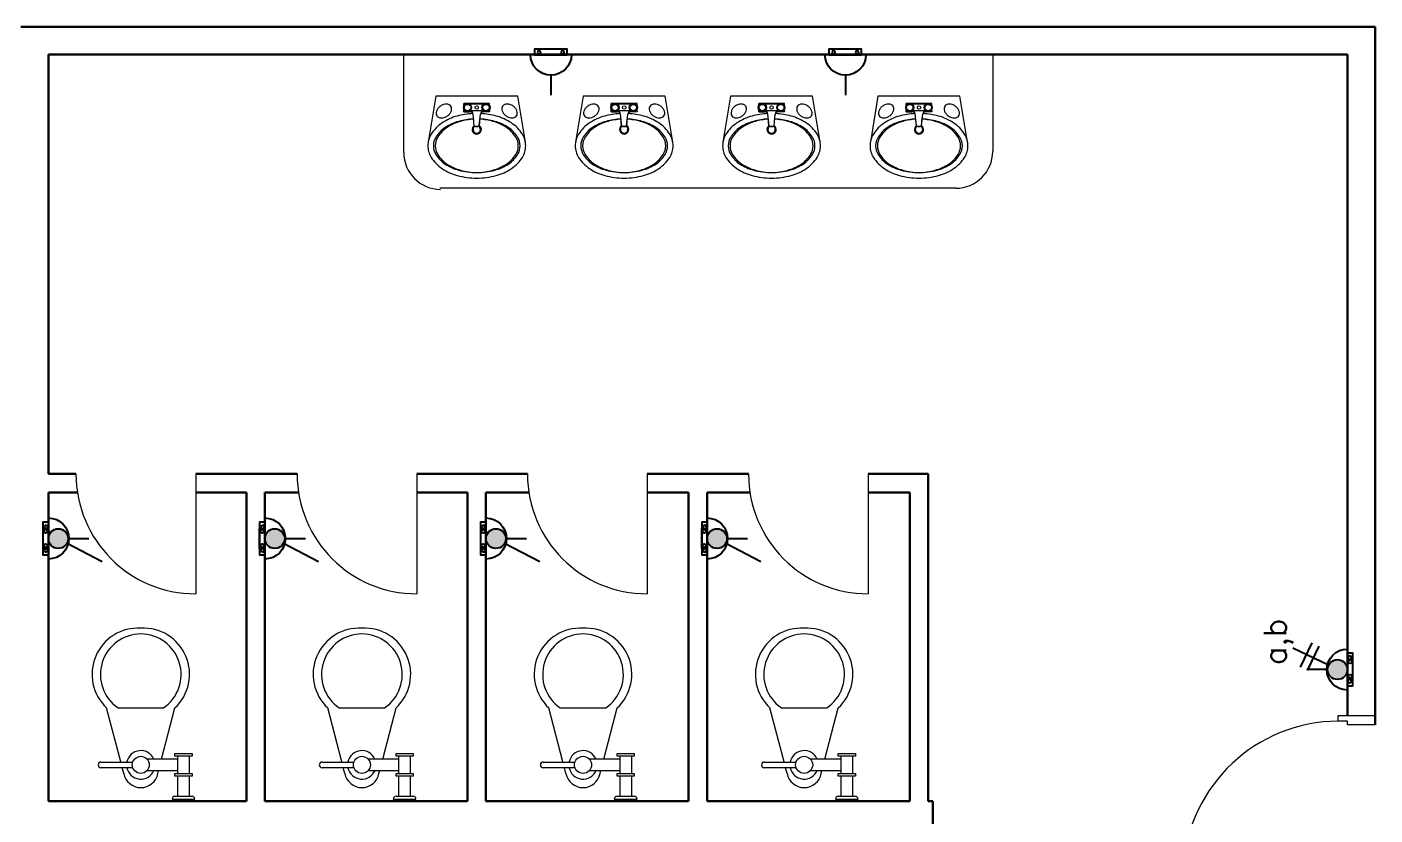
# Model space of a CAD drawing. Extents: x -15 to 148, y 313 to 399.
# Drawn here: x 36.56 to 43.88, y 363.6 to 367.87 of the extents above; entities that cross this region are included whole.
import ezdxf

# ---------------------------------------------------------------- set-up
doc = ezdxf.new("R2010")
doc.units = 0
doc.header["$LTSCALE"] = 0.15
doc.layers.get('0').update_dxf_attribs({"color": 252})
for name, color, linetype in [('0 BDH', 252, 'Continuous'), ('0 NAMES', 252, 'Continuous'), ('0 sockets', 252, 'Continuous'), ('E- Power- SYM', 4, 'Continuous'), ('E-SOCK', 2, 'Continuous'), ('E-TEXT', 3, 'Continuous'), ('Lighting Swiches Layer', 4, 'Continuous')]:
    doc.layers.add(name, color=color, linetype=linetype)
for name, color, linetype, lineweight in [('anal', 252, 'Continuous', 20), ('DOOR', 252, 'Continuous', 20), ('FIXT', 252, 'Continuous', 9), ('wall', 252, 'Continuous', 30), ('WC', 252, 'Continuous', 9)]:
    doc.layers.add(name, color=color, linetype=linetype, lineweight=lineweight)
doc.styles.add('E80', font='simplex.shx', dxfattribs={"height": 200})
pattern_1 = [(0, (0, 0), (0, 6.985), [5.08, -1.905]), (90, (0, 0), (-6.985, 4e-16), [5.08, -1.905])]

# ---------------------------------------------------------------- blocks, each defined once
blk = doc.blocks.new('ARCH')
at = {"layer": 'anal'}
for p, q in [((38.6036, 367.1938), (38.6036, 367.725)), ((41.8, 367.725), (41.8, 367.2)), ((41.6, 367), (38.8, 367))]:
    blk.add_line(p, q, dxfattribs=at)
for centre, start, end in [((38.8036, 367.1938), 180, 270), ((41.6, 367.2), 270, 0)]:
    blk.add_arc(centre, 0.2, start, end, dxfattribs=at)
at = {"layer": 'DOOR'}
for p, q in [((37.475, 365.45), (37.475, 364.8)), ((38.675, 365.45), (38.675, 364.8)), ((39.925, 365.45), (39.925, 364.8)), ((41.125, 365.45), (41.125, 364.8))]:
    blk.add_line(p, q, dxfattribs=at)
blk.add_lwpolyline([(43.675, 364.1092), (43.675, 364.1392), (43.875, 364.1392), (43.875, 364.0892), (43.725, 364.0892), (43.725, 364.1092)], close=True, dxfattribs=at)
for centre, radius, start, end in [((37.475, 365.45), 0.65, 180, 270), ((38.675, 365.45), 0.65, 180, 270), ((39.925, 365.45), 0.65, 180, 270), ((41.125, 365.45), 0.65, 180, 270), ((43.6783, 363.2643), 0.8449, 90.22177, 176.38894)]:
    blk.add_arc(centre, radius, start, end, dxfattribs=at)
at = {"layer": 'FIXT'}
for p, q in [((38.7775, 367.5), (38.7361, 367.2499)), ((39.2225, 367.5), (38.7775, 367.5)), ((39.2639, 367.2499), (39.2225, 367.5)), ((39.5775, 367.5), (39.5361, 367.2499)), ((40.0225, 367.5), (39.5775, 367.5)), ((40.0639, 367.2499), (40.0225, 367.5)), ((40.3775, 367.5), (40.3361, 367.2499)), ((40.8225, 367.5), (40.3775, 367.5)), ((40.8639, 367.2499), (40.8225, 367.5)), ((41.1775, 367.5), (41.1361, 367.2499)), ((41.6225, 367.5), (41.1775, 367.5)), ((41.6639, 367.2499), (41.6225, 367.5)), ((39.07, 367.4605), (38.93, 367.4605)), ((38.93, 367.4472), (38.93, 367.4605)), ((38.931, 367.456), (38.93, 367.4605)), ((38.93, 367.4155), (38.93, 367.4288)), ((38.931, 367.42), (38.93, 367.4155)), ((38.93, 367.4155), (38.9609, 367.4155)), ((38.931, 367.4491), (38.931, 367.456)), ((38.931, 367.456), (38.9374, 367.456)), ((38.931, 367.42), (38.931, 367.4269)), ((38.931, 367.42), (38.9374, 367.42)), ((39.0374, 367.456), (38.9626, 367.456)), ((39.0374, 367.42), (38.9626, 367.42)), ((39.07, 367.4155), (39.0391, 367.4155)), ((39.069, 367.456), (39.0626, 367.456)), ((39.069, 367.42), (39.0626, 367.42)), ((39.069, 367.456), (39.07, 367.4605)), ((39.069, 367.4491), (39.069, 367.456)), ((39.069, 367.42), (39.069, 367.4269)), ((39.069, 367.42), (39.07, 367.4155)), ((39.07, 367.4472), (39.07, 367.4605)), ((39.07, 367.4155), (39.07, 367.4288)), ((39.87, 367.4605), (39.73, 367.4605)), ((39.73, 367.4472), (39.73, 367.4605)), ((39.731, 367.456), (39.73, 367.4605)), ((39.73, 367.4155), (39.73, 367.4288)), ((39.731, 367.42), (39.73, 367.4155)), ((39.73, 367.4155), (39.7609, 367.4155)), ((39.731, 367.4491), (39.731, 367.456)), ((39.731, 367.456), (39.7374, 367.456)), ((39.731, 367.42), (39.731, 367.4269)), ((39.731, 367.42), (39.7374, 367.42)), ((39.8374, 367.456), (39.7626, 367.456)), ((39.8374, 367.42), (39.7626, 367.42)), ((39.87, 367.4155), (39.8391, 367.4155)), ((39.869, 367.456), (39.8626, 367.456)), ((39.869, 367.42), (39.8626, 367.42)), ((39.869, 367.456), (39.87, 367.4605)), ((39.869, 367.4491), (39.869, 367.456)), ((39.869, 367.42), (39.869, 367.4269)), ((39.869, 367.42), (39.87, 367.4155)), ((39.87, 367.4472), (39.87, 367.4605)), ((39.87, 367.4155), (39.87, 367.4288)), ((40.67, 367.4605), (40.53, 367.4605)), ((40.53, 367.4472), (40.53, 367.4605)), ((40.531, 367.456), (40.53, 367.4605)), ((40.53, 367.4155), (40.53, 367.4288)), ((40.531, 367.42), (40.53, 367.4155)), ((40.53, 367.4155), (40.5609, 367.4155)), ((40.531, 367.4491), (40.531, 367.456)), ((40.531, 367.456), (40.5374, 367.456)), ((40.531, 367.42), (40.531, 367.4269)), ((40.531, 367.42), (40.5374, 367.42)), ((40.6374, 367.456), (40.5626, 367.456)), ((40.6374, 367.42), (40.5626, 367.42)), ((40.67, 367.4155), (40.6391, 367.4155)), ((40.669, 367.456), (40.6626, 367.456)), ((40.669, 367.42), (40.6626, 367.42)), ((40.669, 367.456), (40.67, 367.4605)), ((40.669, 367.4491), (40.669, 367.456)), ((40.669, 367.42), (40.669, 367.4269)), ((40.669, 367.42), (40.67, 367.4155)), ((40.67, 367.4472), (40.67, 367.4605)), ((40.67, 367.4155), (40.67, 367.4288)), ((41.47, 367.4605), (41.33, 367.4605)), ((41.33, 367.4472), (41.33, 367.4605)), ((41.331, 367.456), (41.33, 367.4605)), ((41.33, 367.4155), (41.33, 367.4288)), ((41.331, 367.42), (41.33, 367.4155)), ((41.33, 367.4155), (41.3609, 367.4155)), ((41.331, 367.4491), (41.331, 367.456)), ((41.331, 367.456), (41.3374, 367.456)), ((41.331, 367.42), (41.331, 367.4269)), ((41.331, 367.42), (41.3374, 367.42)), ((41.4374, 367.456), (41.3626, 367.456)), ((41.4374, 367.42), (41.3626, 367.42)), ((41.47, 367.4155), (41.4391, 367.4155)), ((41.469, 367.456), (41.4626, 367.456)), ((41.469, 367.42), (41.4626, 367.42)), ((41.469, 367.456), (41.47, 367.4605)), ((41.469, 367.4491), (41.469, 367.456)), ((41.469, 367.42), (41.469, 367.4269)), ((41.469, 367.42), (41.47, 367.4155)), ((41.47, 367.4472), (41.47, 367.4605)), ((41.47, 367.4155), (41.47, 367.4288)), ((38.9868, 367.3379), (38.98, 367.4021)), ((38.986, 367.3365), (38.9819, 367.384)), ((39.0132, 367.3379), (39.02, 367.4021)), ((39.014, 367.3365), (39.0181, 367.384)), ((39.7868, 367.3379), (39.78, 367.4021)), ((39.786, 367.3365), (39.7819, 367.384)), ((39.8133, 367.3379), (39.82, 367.4021)), ((39.814, 367.3365), (39.8181, 367.384)), ((40.5868, 367.3379), (40.58, 367.4021)), ((40.586, 367.3365), (40.5819, 367.384)), ((40.6133, 367.3379), (40.62, 367.4021)), ((40.614, 367.3365), (40.6181, 367.384)), ((41.3868, 367.3379), (41.38, 367.4021)), ((41.386, 367.3365), (41.3819, 367.384)), ((41.4133, 367.3379), (41.42, 367.4021)), ((41.414, 367.3365), (41.4181, 367.384)), ((38.9868, 367.3379), (38.986, 367.3365)), ((39.0132, 367.3379), (39.014, 367.3365)), ((39.7868, 367.3379), (39.786, 367.3365)), ((39.8133, 367.3379), (39.814, 367.3365)), ((40.5868, 367.3379), (40.586, 367.3365)), ((40.6133, 367.3379), (40.614, 367.3365)), ((41.3868, 367.3379), (41.386, 367.3365)), ((41.4133, 367.3379), (41.414, 367.3365))]:
    blk.add_line(p, q, dxfattribs=at)
for centre, radius in [((38.95, 367.438), 0.022), ((38.95, 367.438), 0.0173), ((39, 367.438), 0.0095), ((39.05, 367.438), 0.022), ((39.05, 367.438), 0.0173), ((39.75, 367.438), 0.022), ((39.75, 367.438), 0.0173), ((39.8, 367.438), 0.0095), ((39.85, 367.438), 0.022), ((39.85, 367.438), 0.0173), ((40.55, 367.438), 0.022), ((40.55, 367.438), 0.0173), ((40.6, 367.438), 0.0095), ((40.65, 367.438), 0.022), ((40.65, 367.438), 0.0173), ((41.35, 367.438), 0.022), ((41.35, 367.438), 0.0173), ((41.4, 367.438), 0.0095), ((41.45, 367.438), 0.022), ((41.45, 367.438), 0.0173)]:
    blk.add_circle(centre, radius, dxfattribs=at)
for centre, radius, start, end in [((38.8158, 367.4076), 0.036, 161.68972, 185.92952), ((38.8269, 367.4039), 0.0477, 142.15178, 161.68972), ((38.8392, 367.3944), 0.0632, 125, 142.15178), ((38.8392, 367.3944), 0.0632, 107.84822, 125), ((38.8344, 367.4092), 0.0477, 88.31028, 107.84822), ((38.8347, 367.4209), 0.036, 64.07048, 88.31028), ((38.8401, 367.432), 0.0237, 35, 64.07048), ((38.8168, 367.4344), 0.0477, 322.15178, 341.68972), ((38.8401, 367.432), 0.0237, 5.92952, 35), ((38.8279, 367.4307), 0.036, 341.68972, 5.92952), ((38.9213, 367.438), 0.0115, 315.8561, 44.1439), ((38.95, 367.4667), 0.0115, 225.8561, 314.1439), ((38.95, 367.4093), 0.0115, 45.8561, 134.1439), ((38.9609, 367.3955), 0.02, 15.06132, 90), ((38.9601, 367.4), 0.02, 5.97774, 83.34733), ((38.9787, 367.438), 0.0115, 135.8561, 224.1439), ((39.0391, 367.3955), 0.02, 90, 164.93868), ((39.0399, 367.4), 0.02, 96.65267, 174.02226), ((39.0213, 367.438), 0.0115, 315.8561, 44.1439), ((39.05, 367.4667), 0.0115, 225.8561, 314.1439), ((39.05, 367.4093), 0.0115, 45.8561, 134.1439), ((39.0787, 367.438), 0.0115, 135.8561, 224.1439), ((39.1721, 367.4307), 0.036, 174.07048, 198.31028), ((39.1599, 367.432), 0.0237, 145, 174.07048), ((39.1832, 367.4344), 0.0477, 198.31028, 217.84822), ((39.1599, 367.432), 0.0237, 115.92952, 145), ((39.1653, 367.4209), 0.036, 91.68972, 115.92952), ((39.1656, 367.4092), 0.0477, 72.15178, 91.68972), ((39.1608, 367.3944), 0.0632, 55, 72.15178), ((39.1608, 367.3944), 0.0632, 37.84822, 55), ((39.1731, 367.4039), 0.0477, 18.31028, 37.84822), ((39.1842, 367.4076), 0.036, 354.07048, 18.31028), ((39.6158, 367.4076), 0.036, 161.68972, 185.92952), ((39.6269, 367.4039), 0.0477, 142.15178, 161.68972), ((39.6392, 367.3944), 0.0632, 125, 142.15178), ((39.6392, 367.3944), 0.0632, 107.84822, 125), ((39.6344, 367.4092), 0.0477, 88.31028, 107.84822), ((39.6347, 367.4209), 0.036, 64.07048, 88.31028), ((39.6401, 367.432), 0.0237, 35, 64.07048), ((39.6168, 367.4344), 0.0477, 322.15178, 341.68972), ((39.6401, 367.432), 0.0237, 5.92952, 35), ((39.6279, 367.4307), 0.036, 341.68972, 5.92952), ((39.7213, 367.438), 0.0115, 315.8561, 44.1439), ((39.75, 367.4667), 0.0115, 225.8561, 314.1439), ((39.75, 367.4093), 0.0115, 45.8561, 134.1439), ((39.7609, 367.3955), 0.02, 15.06132, 90), ((39.7601, 367.4), 0.02, 5.97774, 83.34733), ((39.7787, 367.438), 0.0115, 135.8561, 224.1439), ((39.8391, 367.3955), 0.02, 90, 164.93868), ((39.8399, 367.4), 0.02, 96.65267, 174.02226), ((39.8213, 367.438), 0.0115, 315.8561, 44.1439), ((39.85, 367.4667), 0.0115, 225.8561, 314.1439), ((39.85, 367.4093), 0.0115, 45.8561, 134.1439), ((39.8787, 367.438), 0.0115, 135.8561, 224.1439), ((39.9721, 367.4307), 0.036, 174.07048, 198.31028), ((39.9599, 367.432), 0.0237, 145, 174.07048), ((39.9832, 367.4344), 0.0477, 198.31028, 217.84822), ((39.9599, 367.432), 0.0237, 115.92952, 145), ((39.9653, 367.4209), 0.036, 91.68972, 115.92952), ((39.9656, 367.4092), 0.0477, 72.15178, 91.68972), ((39.9608, 367.3944), 0.0632, 55, 72.15178), ((39.9608, 367.3944), 0.0632, 37.84822, 55), ((39.9731, 367.4039), 0.0477, 18.31028, 37.84822), ((39.9842, 367.4076), 0.036, 354.07048, 18.31028), ((40.4158, 367.4076), 0.036, 161.68972, 185.92952), ((40.4269, 367.4039), 0.0477, 142.15178, 161.68972), ((40.4392, 367.3944), 0.0632, 125, 142.15178), ((40.4392, 367.3944), 0.0632, 107.84822, 125), ((40.4344, 367.4092), 0.0477, 88.31028, 107.84822), ((40.4347, 367.4209), 0.036, 64.07048, 88.31028), ((40.4401, 367.432), 0.0237, 35, 64.07048), ((40.4168, 367.4344), 0.0477, 322.15178, 341.68972), ((40.4401, 367.432), 0.0237, 5.92952, 35), ((40.4279, 367.4307), 0.036, 341.68972, 5.92952), ((40.5213, 367.438), 0.0115, 315.8561, 44.1439), ((40.55, 367.4667), 0.0115, 225.8561, 314.1439), ((40.55, 367.4093), 0.0115, 45.8561, 134.1439), ((40.5609, 367.3955), 0.02, 15.06132, 90), ((40.5601, 367.4), 0.02, 5.97774, 83.34733), ((40.5787, 367.438), 0.0115, 135.8561, 224.1439), ((40.6391, 367.3955), 0.02, 90, 164.93868), ((40.6399, 367.4), 0.02, 96.65267, 174.02226), ((40.6213, 367.438), 0.0115, 315.8561, 44.1439), ((40.65, 367.4667), 0.0115, 225.8561, 314.1439), ((40.65, 367.4093), 0.0115, 45.8561, 134.1439), ((40.6787, 367.438), 0.0115, 135.8561, 224.1439), ((40.7721, 367.4307), 0.036, 174.07048, 198.31028), ((40.7599, 367.432), 0.0237, 145, 174.07048), ((40.7832, 367.4344), 0.0477, 198.31028, 217.84822), ((40.7599, 367.432), 0.0237, 115.92952, 145), ((40.7653, 367.4209), 0.036, 91.68972, 115.92952), ((40.7656, 367.4092), 0.0477, 72.15178, 91.68972), ((40.7608, 367.3944), 0.0632, 55, 72.15178), ((40.7608, 367.3944), 0.0632, 37.84822, 55), ((40.7731, 367.4039), 0.0477, 18.31028, 37.84822), ((40.7842, 367.4076), 0.036, 354.07048, 18.31028), ((41.2158, 367.4076), 0.036, 161.68972, 185.92952), ((41.2269, 367.4039), 0.0477, 142.15178, 161.68972), ((41.2392, 367.3944), 0.0632, 125, 142.15178), ((41.2392, 367.3944), 0.0632, 107.84822, 125), ((41.2344, 367.4092), 0.0477, 88.31028, 107.84822), ((41.2347, 367.4209), 0.036, 64.07048, 88.31028), ((41.2401, 367.432), 0.0237, 35, 64.07048), ((41.2168, 367.4344), 0.0477, 322.15178, 341.68972), ((41.2401, 367.432), 0.0237, 5.92952, 35), ((41.2279, 367.4307), 0.036, 341.68972, 5.92952), ((41.3213, 367.438), 0.0115, 315.8561, 44.1439), ((41.35, 367.4667), 0.0115, 225.8561, 314.1439), ((41.35, 367.4093), 0.0115, 45.8561, 134.1439), ((41.3609, 367.3955), 0.02, 15.06132, 90), ((41.3601, 367.4), 0.02, 5.97774, 83.34733), ((41.3787, 367.438), 0.0115, 135.8561, 224.1439), ((41.4391, 367.3955), 0.02, 90, 164.93868), ((41.4399, 367.4), 0.02, 96.65267, 174.02226), ((41.4213, 367.438), 0.0115, 315.8561, 44.1439), ((41.45, 367.4667), 0.0115, 225.8561, 314.1439), ((41.45, 367.4093), 0.0115, 45.8561, 134.1439), ((41.4787, 367.438), 0.0115, 135.8561, 224.1439), ((41.5721, 367.4307), 0.036, 174.07048, 198.31028), ((41.5599, 367.432), 0.0237, 145, 174.07048), ((41.5832, 367.4344), 0.0477, 198.31028, 217.84822), ((41.5599, 367.432), 0.0237, 115.92952, 145), ((41.5653, 367.4209), 0.036, 91.68972, 115.92952), ((41.5656, 367.4092), 0.0477, 72.15178, 91.68972), ((41.5608, 367.3944), 0.0632, 55, 72.15178), ((41.5608, 367.3944), 0.0632, 37.84822, 55), ((41.5731, 367.4039), 0.0477, 18.31028, 37.84822), ((41.5842, 367.4076), 0.036, 354.07048, 18.31028), ((38.9234, 367.1864), 0.2016, 123.46538, 147.92748), ((38.8035, 367.4064), 0.0237, 185.92952, 215), ((38.8035, 367.4064), 0.0237, 215, 244.07048), ((38.8089, 367.4174), 0.036, 244.07048, 268.31028), ((38.8092, 367.4292), 0.0477, 268.31028, 287.84822), ((38.9697, 367.1164), 0.2855, 105.31243, 123.46538), ((38.8045, 367.4439), 0.0632, 287.84822, 305), ((38.9697, 367.1164), 0.2555, 105.31243, 123.46538), ((38.9797, 367.1164), 0.2555, 105.31243, 123.46538), ((38.8045, 367.4439), 0.0632, 305, 322.15178), ((39, 367.0057), 0.4003, 93.1171, 105.31243), ((39, 367.0057), 0.3703, 92.68673, 105.31243), ((39.01, 367.0057), 0.3703, 94.22904, 105.31243), ((39, 367.319), 0.025, 121.88267, 58.11733), ((38.99, 367.0057), 0.3703, 74.68757, 85.77096), ((39, 367.0057), 0.3703, 74.68757, 87.31327), ((39, 367.0057), 0.4003, 74.68757, 86.8829), ((39.0203, 367.1164), 0.2555, 56.53462, 74.68757), ((39.0303, 367.1164), 0.2555, 56.53462, 74.68757), ((39.0303, 367.1164), 0.2855, 56.53462, 74.68757), ((39.1955, 367.4439), 0.0632, 217.84822, 235), ((39.1955, 367.4439), 0.0632, 235, 252.15178), ((39.1908, 367.4292), 0.0477, 252.15178, 271.68972), ((39.0766, 367.1864), 0.2016, 32.07252, 56.53462), ((39.1911, 367.4174), 0.036, 271.68972, 295.92952), ((39.1965, 367.4064), 0.0237, 295.92952, 325), ((39.1965, 367.4064), 0.0237, 325, 354.07048), ((39.7234, 367.1864), 0.2016, 123.46538, 147.92748), ((39.6035, 367.4064), 0.0237, 185.92952, 215), ((39.6035, 367.4064), 0.0237, 215, 244.07048), ((39.6089, 367.4174), 0.036, 244.07048, 268.31028), ((39.6092, 367.4292), 0.0477, 268.31028, 287.84822), ((39.7697, 367.1164), 0.2855, 105.31243, 123.46538), ((39.6045, 367.4439), 0.0632, 287.84822, 305), ((39.7697, 367.1164), 0.2555, 105.31243, 123.46538), ((39.7797, 367.1164), 0.2555, 105.31243, 123.46538), ((39.6045, 367.4439), 0.0632, 305, 322.15178), ((39.8, 367.0057), 0.4003, 93.1171, 105.31243), ((39.8, 367.0057), 0.3703, 92.68673, 105.31243), ((39.81, 367.0057), 0.3703, 94.22904, 105.31243), ((39.8, 367.319), 0.025, 121.88267, 58.11733), ((39.79, 367.0057), 0.3703, 74.68757, 85.77096), ((39.8, 367.0057), 0.3703, 74.68757, 87.31327), ((39.8, 367.0057), 0.4003, 74.68757, 86.8829), ((39.8203, 367.1164), 0.2555, 56.53462, 74.68757), ((39.8303, 367.1164), 0.2555, 56.53462, 74.68757), ((39.8303, 367.1164), 0.2855, 56.53462, 74.68757), ((39.9955, 367.4439), 0.0632, 217.84822, 235), ((39.9955, 367.4439), 0.0632, 235, 252.15178), ((39.9908, 367.4292), 0.0477, 252.15178, 271.68972), ((39.8766, 367.1864), 0.2016, 32.07252, 56.53462), ((39.9911, 367.4174), 0.036, 271.68972, 295.92952), ((39.9965, 367.4064), 0.0237, 295.92952, 325), ((39.9965, 367.4064), 0.0237, 325, 354.07048), ((40.5234, 367.1864), 0.2016, 123.46538, 147.92748), ((40.4035, 367.4064), 0.0237, 185.92952, 215), ((40.4035, 367.4064), 0.0237, 215, 244.07048), ((40.4089, 367.4174), 0.036, 244.07048, 268.31028), ((40.4092, 367.4292), 0.0477, 268.31028, 287.84822), ((40.5697, 367.1164), 0.2855, 105.31243, 123.46538), ((40.4045, 367.4439), 0.0632, 287.84822, 305), ((40.5697, 367.1164), 0.2555, 105.31243, 123.46538), ((40.5797, 367.1164), 0.2555, 105.31243, 123.46538), ((40.4045, 367.4439), 0.0632, 305, 322.15178), ((40.6, 367.0057), 0.4003, 93.1171, 105.31243), ((40.6, 367.0057), 0.3703, 92.68673, 105.31243), ((40.61, 367.0057), 0.3703, 94.22904, 105.31243), ((40.6, 367.319), 0.025, 121.88267, 58.11733), ((40.59, 367.0057), 0.3703, 74.68757, 85.77096), ((40.6, 367.0057), 0.3703, 74.68757, 87.31327), ((40.6, 367.0057), 0.4003, 74.68757, 86.8829), ((40.6203, 367.1164), 0.2555, 56.53462, 74.68757), ((40.6303, 367.1164), 0.2555, 56.53462, 74.68757), ((40.6303, 367.1164), 0.2855, 56.53462, 74.68757), ((40.7955, 367.4439), 0.0632, 217.84822, 235), ((40.7955, 367.4439), 0.0632, 235, 252.15178), ((40.7908, 367.4292), 0.0477, 252.15178, 271.68972), ((40.6766, 367.1864), 0.2016, 32.07252, 56.53462), ((40.7911, 367.4174), 0.036, 271.68972, 295.92952), ((40.7965, 367.4064), 0.0237, 295.92952, 325), ((40.7965, 367.4064), 0.0237, 325, 354.07048), ((41.3234, 367.1864), 0.2016, 123.46538, 147.92748), ((41.2035, 367.4064), 0.0237, 185.92952, 215), ((41.2035, 367.4064), 0.0237, 215, 244.07048), ((41.2089, 367.4174), 0.036, 244.07048, 268.31028), ((41.2092, 367.4292), 0.0477, 268.31028, 287.84822), ((41.3697, 367.1164), 0.2855, 105.31243, 123.46538), ((41.2045, 367.4439), 0.0632, 287.84822, 305), ((41.3697, 367.1164), 0.2555, 105.31243, 123.46538), ((41.3797, 367.1164), 0.2555, 105.31243, 123.46538), ((41.2045, 367.4439), 0.0632, 305, 322.15178), ((41.4, 367.0057), 0.4003, 93.1171, 105.31243), ((41.4, 367.0057), 0.3703, 92.68673, 105.31243), ((41.41, 367.0057), 0.3703, 94.22904, 105.31243), ((41.4, 367.319), 0.025, 121.88267, 58.11733), ((41.39, 367.0057), 0.3703, 74.68757, 85.77096), ((41.4, 367.0057), 0.3703, 74.68757, 87.31327), ((41.4, 367.0057), 0.4003, 74.68757, 86.8829), ((41.4203, 367.1164), 0.2555, 56.53462, 74.68757), ((41.4303, 367.1164), 0.2555, 56.53462, 74.68757), ((41.4303, 367.1164), 0.2855, 56.53462, 74.68757), ((41.5955, 367.4439), 0.0632, 217.84822, 235), ((41.5955, 367.4439), 0.0632, 235, 252.15178), ((41.5908, 367.4292), 0.0477, 252.15178, 271.68972), ((41.4766, 367.1864), 0.2016, 32.07252, 56.53462), ((41.5911, 367.4174), 0.036, 271.68972, 295.92952), ((41.5965, 367.4064), 0.0237, 295.92952, 325), ((41.5965, 367.4064), 0.0237, 325, 354.07048), ((38.8531, 367.2305), 0.1186, 147.92748, 180), ((38.8531, 367.2305), 0.0886, 147.92748, 180), ((38.8631, 367.2305), 0.0886, 147.92748, 180), ((38.9234, 367.1864), 0.1716, 123.46538, 147.92748), ((38.9334, 367.1864), 0.1716, 123.46538, 147.92748), ((39, 367.319), 0.02, 121.49929, 180), ((39, 367.319), 0.02, 180, 0), ((39, 367.4345), 0.099, 261.872, 278.128), ((39, 367.4348), 0.0978, 262.2121, 277.7879), ((39, 367.319), 0.02, 0, 58.50071), ((39.0666, 367.1864), 0.1716, 32.07252, 56.53462), ((39.0766, 367.1864), 0.1716, 32.07252, 56.53462), ((39.1369, 367.2305), 0.0886, 0, 32.07252), ((39.1469, 367.2305), 0.0886, 0, 32.07252), ((39.1469, 367.2305), 0.1186, 0, 32.07252), ((39.6531, 367.2305), 0.1186, 147.92748, 180), ((39.6531, 367.2305), 0.0886, 147.92748, 180), ((39.6631, 367.2305), 0.0886, 147.92748, 180), ((39.7234, 367.1864), 0.1716, 123.46538, 147.92748), ((39.7334, 367.1864), 0.1716, 123.46538, 147.92748), ((39.8, 367.319), 0.02, 121.49929, 180), ((39.8, 367.319), 0.02, 180, 0), ((39.8, 367.4345), 0.099, 261.872, 278.128), ((39.8, 367.4348), 0.0978, 262.2121, 277.7879), ((39.8, 367.319), 0.02, 0, 58.50071), ((39.8666, 367.1864), 0.1716, 32.07252, 56.53462), ((39.8766, 367.1864), 0.1716, 32.07252, 56.53462), ((39.9369, 367.2305), 0.0886, 0, 32.07252), ((39.9469, 367.2305), 0.0886, 0, 32.07252), ((39.9469, 367.2305), 0.1186, 0, 32.07252), ((40.4531, 367.2305), 0.1186, 147.92748, 180), ((40.4531, 367.2305), 0.0886, 147.92748, 180), ((40.4631, 367.2305), 0.0886, 147.92748, 180), ((40.5234, 367.1864), 0.1716, 123.46538, 147.92748), ((40.5334, 367.1864), 0.1716, 123.46538, 147.92748), ((40.6, 367.319), 0.02, 121.49929, 180), ((40.6, 367.319), 0.02, 180, 0), ((40.6, 367.4345), 0.099, 261.872, 278.128), ((40.6, 367.4348), 0.0978, 262.2121, 277.7879), ((40.6, 367.319), 0.02, 0, 58.50071), ((40.6666, 367.1864), 0.1716, 32.07252, 56.53462), ((40.6766, 367.1864), 0.1716, 32.07252, 56.53462), ((40.7369, 367.2305), 0.0886, 0, 32.07252), ((40.7469, 367.2305), 0.0886, 0, 32.07252), ((40.7469, 367.2305), 0.1186, 0, 32.07252), ((41.2531, 367.2305), 0.1186, 147.92748, 180), ((41.2531, 367.2305), 0.0886, 147.92748, 180), ((41.2631, 367.2305), 0.0886, 147.92748, 180), ((41.3234, 367.1864), 0.1716, 123.46538, 147.92748), ((41.3334, 367.1864), 0.1716, 123.46538, 147.92748), ((41.4, 367.319), 0.02, 121.49929, 180), ((41.4, 367.319), 0.02, 180, 0), ((41.4, 367.4345), 0.099, 261.872, 278.128), ((41.4, 367.4348), 0.0978, 262.2121, 277.7879), ((41.4, 367.319), 0.02, 0, 58.50071), ((41.4666, 367.1864), 0.1716, 32.07252, 56.53462), ((41.4766, 367.1864), 0.1716, 32.07252, 56.53462), ((41.5369, 367.2305), 0.0886, 0, 32.07252), ((41.5469, 367.2305), 0.0886, 0, 32.07252), ((41.5469, 367.2305), 0.1186, 0, 32.07252), ((38.8531, 367.2305), 0.1186, 180, 212.07252), ((38.8531, 367.2305), 0.0886, 180, 212.07252), ((38.8631, 367.2305), 0.0886, 180, 212.07252), ((39.1369, 367.2305), 0.0886, 327.92748, 0), ((39.1469, 367.2305), 0.0886, 327.92748, 0), ((39.1469, 367.2305), 0.1186, 327.92748, 0), ((39.6531, 367.2305), 0.1186, 180, 212.07252), ((39.6531, 367.2305), 0.0886, 180, 212.07252), ((39.6631, 367.2305), 0.0886, 180, 212.07252), ((39.9369, 367.2305), 0.0886, 327.92748, 0), ((39.9469, 367.2305), 0.0886, 327.92748, 0), ((39.9469, 367.2305), 0.1186, 327.92748, 0), ((40.4531, 367.2305), 0.1186, 180, 212.07252), ((40.4531, 367.2305), 0.0886, 180, 212.07252), ((40.4631, 367.2305), 0.0886, 180, 212.07252), ((40.7369, 367.2305), 0.0886, 327.92748, 0), ((40.7469, 367.2305), 0.0886, 327.92748, 0), ((40.7469, 367.2305), 0.1186, 327.92748, 0), ((41.2531, 367.2305), 0.1186, 180, 212.07252), ((41.2531, 367.2305), 0.0886, 180, 212.07252), ((41.2631, 367.2305), 0.0886, 180, 212.07252), ((41.5369, 367.2305), 0.0886, 327.92748, 0), ((41.5469, 367.2305), 0.0886, 327.92748, 0), ((41.5469, 367.2305), 0.1186, 327.92748, 0), ((38.9234, 367.2746), 0.2016, 212.07252, 236.53462), ((38.9234, 367.2746), 0.1716, 212.07252, 236.53462), ((38.9334, 367.2746), 0.1716, 212.07252, 236.53462), ((38.9697, 367.3446), 0.2555, 236.53462, 254.68757), ((38.9797, 367.3446), 0.2555, 236.53462, 254.68757), ((39.0203, 367.3446), 0.2555, 285.31243, 303.46538), ((39.0303, 367.3446), 0.2555, 285.31243, 303.46538), ((39.0666, 367.2746), 0.1716, 303.46538, 327.92748), ((39.0766, 367.2746), 0.1716, 303.46538, 327.92748), ((39.0766, 367.2746), 0.2016, 303.46538, 327.92748), ((39.7234, 367.2746), 0.2016, 212.07252, 236.53462), ((39.7234, 367.2746), 0.1716, 212.07252, 236.53462), ((39.7334, 367.2746), 0.1716, 212.07252, 236.53462), ((39.7697, 367.3446), 0.2555, 236.53462, 254.68757), ((39.7797, 367.3446), 0.2555, 236.53462, 254.68757), ((39.8203, 367.3446), 0.2555, 285.31243, 303.46538), ((39.8303, 367.3446), 0.2555, 285.31243, 303.46538), ((39.8666, 367.2746), 0.1716, 303.46538, 327.92748), ((39.8766, 367.2746), 0.1716, 303.46538, 327.92748), ((39.8766, 367.2746), 0.2016, 303.46538, 327.92748), ((40.5234, 367.2746), 0.2016, 212.07252, 236.53462), ((40.5234, 367.2746), 0.1716, 212.07252, 236.53462), ((40.5334, 367.2746), 0.1716, 212.07252, 236.53462), ((40.5697, 367.3446), 0.2555, 236.53462, 254.68757), ((40.5797, 367.3446), 0.2555, 236.53462, 254.68757), ((40.6203, 367.3446), 0.2555, 285.31243, 303.46538), ((40.6303, 367.3446), 0.2555, 285.31243, 303.46538), ((40.6666, 367.2746), 0.1716, 303.46538, 327.92748), ((40.6766, 367.2746), 0.1716, 303.46538, 327.92748), ((40.6766, 367.2746), 0.2016, 303.46538, 327.92748), ((41.3234, 367.2746), 0.2016, 212.07252, 236.53462), ((41.3234, 367.2746), 0.1716, 212.07252, 236.53462), ((41.3334, 367.2746), 0.1716, 212.07252, 236.53462), ((41.3697, 367.3446), 0.2555, 236.53462, 254.68757), ((41.3797, 367.3446), 0.2555, 236.53462, 254.68757), ((41.4203, 367.3446), 0.2555, 285.31243, 303.46538), ((41.4303, 367.3446), 0.2555, 285.31243, 303.46538), ((41.4666, 367.2746), 0.1716, 303.46538, 327.92748), ((41.4766, 367.2746), 0.1716, 303.46538, 327.92748), ((41.4766, 367.2746), 0.2016, 303.46538, 327.92748), ((38.9697, 367.3446), 0.2855, 236.53462, 254.68757), ((39, 367.4553), 0.4003, 254.68757, 270), ((39, 367.4553), 0.3703, 254.68757, 270), ((39.01, 367.4553), 0.3703, 254.68757, 268.45237), ((39, 367.4553), 0.3703, 270, 285.31243), ((38.99, 367.4553), 0.3703, 271.54763, 285.31243), ((39, 367.4553), 0.4003, 270, 285.31243), ((39.0303, 367.3446), 0.2855, 285.31243, 303.46538), ((39.7697, 367.3446), 0.2855, 236.53462, 254.68757), ((39.8, 367.4553), 0.4003, 254.68757, 270), ((39.8, 367.4553), 0.3703, 254.68757, 270), ((39.81, 367.4553), 0.3703, 254.68757, 268.45237), ((39.8, 367.4553), 0.3703, 270, 285.31243), ((39.79, 367.4553), 0.3703, 271.54763, 285.31243), ((39.8, 367.4553), 0.4003, 270, 285.31243), ((39.8303, 367.3446), 0.2855, 285.31243, 303.46538), ((40.5697, 367.3446), 0.2855, 236.53462, 254.68757), ((40.6, 367.4553), 0.4003, 254.68757, 270), ((40.6, 367.4553), 0.3703, 254.68757, 270), ((40.61, 367.4553), 0.3703, 254.68757, 268.45237), ((40.6, 367.4553), 0.3703, 270, 285.31243), ((40.59, 367.4553), 0.3703, 271.54763, 285.31243), ((40.6, 367.4553), 0.4003, 270, 285.31243), ((40.6303, 367.3446), 0.2855, 285.31243, 303.46538), ((41.3697, 367.3446), 0.2855, 236.53462, 254.68757), ((41.4, 367.4553), 0.4003, 254.68757, 270), ((41.4, 367.4553), 0.3703, 254.68757, 270), ((41.41, 367.4553), 0.3703, 254.68757, 268.45237), ((41.4, 367.4553), 0.3703, 270, 285.31243), ((41.39, 367.4553), 0.3703, 271.54763, 285.31243), ((41.4, 367.4553), 0.4003, 270, 285.31243), ((41.4303, 367.3446), 0.2855, 285.31243, 303.46538)]:
    blk.add_arc(centre, radius, start, end, dxfattribs=at)
at = {"layer": 'wall'}
for p, q in [((36.525, 367.875), (43.875, 367.875)), ((43.875, 364.0892), (43.875, 367.875)), ((36.675, 365.45), (36.675, 367.725)), ((36.675, 367.725), (43.725, 367.725)), ((43.725, 364.1392), (43.725, 367.725)), ((36.675, 365.45), (36.825, 365.45)), ((38.025, 365.45), (37.475, 365.45)), ((39.275, 365.45), (38.675, 365.45)), ((40.475, 365.45), (39.925, 365.45)), ((41.45, 365.45), (41.125, 365.45)), ((41.45, 363.675), (41.45, 365.45)), ((36.675, 365.35), (36.8327, 365.35)), ((36.675, 363.675), (36.675, 365.35)), ((37.75, 365.35), (37.475, 365.35)), ((37.75, 363.675), (37.75, 365.35)), ((37.85, 363.675), (37.85, 365.35)), ((38.0327, 365.35), (37.85, 365.35)), ((38.95, 365.35), (38.675, 365.35)), ((38.95, 363.675), (38.95, 365.35)), ((39.05, 363.675), (39.05, 365.35)), ((39.2827, 365.35), (39.05, 365.35)), ((40.15, 365.35), (39.925, 365.35)), ((40.15, 363.675), (40.15, 365.35)), ((40.25, 363.675), (40.25, 365.35)), ((40.4827, 365.35), (40.25, 365.35)), ((41.35, 365.35), (41.125, 365.35)), ((41.35, 363.675), (41.35, 365.35)), ((37.75, 363.675), (36.675, 363.675)), ((38.95, 363.675), (37.85, 363.675)), ((40.15, 363.675), (39.05, 363.675)), ((41.35, 363.675), (40.25, 363.675)), ((41.475, 363.675), (41.45, 363.675)), ((41.475, 363.1), (41.475, 363.675))]:
    blk.add_line(p, q, dxfattribs=at)
at = {"layer": 'WC'}
for p, q in [((37.0678, 363.8878), (36.9913, 364.181)), ((37.0531, 364.181), (37.3002, 364.181)), ((37.2894, 363.9028), (37.362, 364.181)), ((38.2678, 363.8878), (38.1913, 364.181)), ((38.2531, 364.181), (38.5002, 364.181)), ((38.4894, 363.9028), (38.562, 364.181)), ((39.4678, 363.8878), (39.3913, 364.181)), ((39.4531, 364.181), (39.7002, 364.181)), ((39.6894, 363.9028), (39.762, 364.181)), ((40.6678, 363.8878), (40.5913, 364.181)), ((40.6531, 364.181), (40.9002, 364.181)), ((40.8894, 363.9028), (40.962, 364.181)), ((37.3774, 363.903), (37.2112, 363.903)), ((37.362, 363.9339), (37.4547, 363.9339)), ((37.362, 363.9185), (37.362, 363.9339)), ((37.4547, 363.9185), (37.362, 363.9185)), ((37.3774, 363.8258), (37.3774, 363.9185)), ((37.4392, 363.9185), (37.4392, 363.8258)), ((37.4547, 363.9339), (37.4547, 363.9185)), ((38.5774, 363.903), (38.4112, 363.903)), ((38.562, 363.9339), (38.6547, 363.9339)), ((38.562, 363.9185), (38.562, 363.9339)), ((38.6547, 363.9185), (38.562, 363.9185)), ((38.5774, 363.8258), (38.5774, 363.9185)), ((38.6392, 363.9185), (38.6392, 363.8258)), ((38.6547, 363.9339), (38.6547, 363.9185)), ((39.7774, 363.903), (39.6112, 363.903)), ((39.762, 363.9339), (39.8547, 363.9339)), ((39.762, 363.9185), (39.762, 363.9339)), ((39.8547, 363.9185), (39.762, 363.9185)), ((39.7774, 363.8258), (39.7774, 363.9185)), ((39.8392, 363.9185), (39.8392, 363.8258)), ((39.8547, 363.9339), (39.8547, 363.9185)), ((40.9774, 363.903), (40.8112, 363.903)), ((40.962, 363.9339), (41.0547, 363.9339)), ((40.962, 363.9185), (40.962, 363.9339)), ((41.0547, 363.9185), (40.962, 363.9185)), ((40.9774, 363.8258), (40.9774, 363.9185)), ((41.0392, 363.9185), (41.0392, 363.8258)), ((41.0547, 363.9339), (41.0547, 363.9185)), ((36.9605, 363.8876), (37.1334, 363.8876)), ((37.1334, 363.8567), (36.9605, 363.8567)), ((37.084, 363.8258), (37.0759, 363.8569)), ((37.2108, 363.8412), (37.3774, 363.8412)), ((37.2693, 363.8258), (37.2735, 363.8416)), ((38.1605, 363.8876), (38.3334, 363.8876)), ((38.3334, 363.8567), (38.1605, 363.8567)), ((38.284, 363.8258), (38.2759, 363.8569)), ((38.4108, 363.8412), (38.5774, 363.8412)), ((38.4693, 363.8258), (38.4735, 363.8416)), ((39.3605, 363.8876), (39.5334, 363.8876)), ((39.5334, 363.8567), (39.3605, 363.8567)), ((39.484, 363.8258), (39.4759, 363.8569)), ((39.6108, 363.8412), (39.7774, 363.8412)), ((39.6693, 363.8258), (39.6735, 363.8416)), ((40.5605, 363.8876), (40.7334, 363.8876)), ((40.7334, 363.8567), (40.5605, 363.8567)), ((40.684, 363.8258), (40.6759, 363.8569)), ((40.8108, 363.8412), (40.9774, 363.8412)), ((40.8693, 363.8258), (40.8735, 363.8416)), ((37.362, 363.8103), (37.362, 363.8258)), ((37.362, 363.8258), (37.4547, 363.8258)), ((37.4547, 363.8103), (37.362, 363.8103)), ((37.3774, 363.7022), (37.3774, 363.8103)), ((37.4392, 363.8103), (37.4392, 363.7022)), ((37.4547, 363.8258), (37.4547, 363.8103)), ((38.562, 363.8103), (38.562, 363.8258)), ((38.562, 363.8258), (38.6547, 363.8258)), ((38.6547, 363.8103), (38.562, 363.8103)), ((38.5774, 363.7022), (38.5774, 363.8103)), ((38.6392, 363.8103), (38.6392, 363.7022)), ((38.6547, 363.8258), (38.6547, 363.8103)), ((39.762, 363.8103), (39.762, 363.8258)), ((39.762, 363.8258), (39.8547, 363.8258)), ((39.8547, 363.8103), (39.762, 363.8103)), ((39.7774, 363.7022), (39.7774, 363.8103)), ((39.8392, 363.8103), (39.8392, 363.7022)), ((39.8547, 363.8258), (39.8547, 363.8103)), ((40.962, 363.8258), (41.0547, 363.8258)), ((40.962, 363.8103), (40.962, 363.8258)), ((41.0547, 363.8103), (40.962, 363.8103)), ((40.9774, 363.7022), (40.9774, 363.8103)), ((41.0392, 363.8103), (41.0392, 363.7022)), ((41.0547, 363.8258), (41.0547, 363.8103)), ((37.3465, 363.6868), (37.4701, 363.6868)), ((37.362, 363.7022), (37.4547, 363.7022)), ((38.5465, 363.6868), (38.6701, 363.6868)), ((38.562, 363.7022), (38.6547, 363.7022)), ((39.7465, 363.6868), (39.8701, 363.6868)), ((39.762, 363.7022), (39.8547, 363.7022)), ((40.9465, 363.6868), (41.0701, 363.6868)), ((40.962, 363.7022), (41.0547, 363.7022))]:
    blk.add_line(p, q, dxfattribs=at)
for centre in [(37.1767, 363.8721), (38.3767, 363.8721), (39.5767, 363.8721), (40.7767, 363.8721)]:
    blk.add_circle(centre, 0.0463, dxfattribs=at)
for centre, radius, start, end in [((37.1619, 364.3638), 0.25, 86.62, 226.9828), ((37.1778, 364.3624), 0.2201, 90.3, 235.4946), ((37.1914, 364.3638), 0.25, 313.01722, 93.38), ((37.1755, 364.3624), 0.2201, 304.50543, 89.7), ((38.3619, 364.3638), 0.25, 86.62, 226.9828), ((38.3778, 364.3624), 0.2201, 90.3, 235.4946), ((38.3914, 364.3638), 0.25, 313.01722, 93.38), ((38.3755, 364.3624), 0.2201, 304.50543, 89.7), ((39.5619, 364.3638), 0.25, 86.62, 226.9828), ((39.5778, 364.3624), 0.2201, 90.3, 235.4946), ((39.5914, 364.3638), 0.25, 313.01722, 93.38), ((39.5755, 364.3624), 0.2201, 304.50543, 89.7), ((40.7619, 364.3638), 0.25, 86.62, 226.9828), ((40.7778, 364.3624), 0.2201, 90.3, 235.4946), ((40.7914, 364.3638), 0.25, 313.01722, 93.38), ((40.7755, 364.3624), 0.2201, 304.50543, 89.7), ((37.1767, 363.8721), 0.0772, 23.4137, 168.1237), ((38.3767, 363.8721), 0.0772, 23.4137, 168.1237), ((39.5767, 363.8721), 0.0772, 23.4137, 168.1237), ((40.7767, 363.8721), 0.0772, 23.4137, 168.1237), ((36.9605, 363.8721), 0.0154, 90, 270), ((37.1767, 363.8721), 0.0772, 191.423, 337.14953), ((38.1605, 363.8721), 0.0154, 90, 270), ((38.3767, 363.8721), 0.0772, 191.423, 337.14953), ((39.3605, 363.8721), 0.0154, 90, 270), ((39.5767, 363.8721), 0.0772, 191.423, 337.14953), ((40.5605, 363.8721), 0.0154, 90, 270), ((40.7767, 363.8721), 0.0772, 191.423, 337.14953), ((37.1767, 363.8428), 0.0942, 190.3889, 349.61114), ((38.3767, 363.8428), 0.0942, 190.3889, 349.61114), ((39.5767, 363.8428), 0.0942, 190.3889, 349.61114), ((40.7767, 363.8428), 0.0942, 190.3889, 349.61114), ((37.3627, 363.6861), 0.0161, 92.4084, 177.5916), ((37.454, 363.6861), 0.0161, 2.4084, 87.5916), ((38.5627, 363.6861), 0.0161, 92.4084, 177.5916), ((38.654, 363.6861), 0.0161, 2.4084, 87.5916), ((39.7627, 363.6861), 0.0161, 92.4084, 177.5916), ((39.854, 363.6861), 0.0161, 2.4084, 87.5916), ((40.9627, 363.6861), 0.0161, 92.4084, 177.5916), ((41.054, 363.6861), 0.0161, 2.4084, 87.5916)]:
    blk.add_arc(centre, radius, start, end, dxfattribs=at)
blk = doc.blocks.new('s')
at = {"layer": '0 BDH', "linetype": 'ByBlock'}
h = blk.add_hatch(dxfattribs=at)
h.set_pattern_fill('ANGLE', color=2)
h.set_pattern_definition([(0, (-147.759, -393.318), (0, 6.985), [5.08, -1.905]), (90, (-147.759, -393.318), (-6.985, 4e-16), [5.08, -1.905])])
h.paths.add_polyline_path([(0.0729, 0.0022, 1), (0.0545, 0.0022, 1)])
at = {"layer": '0 BDH', "color": 6, "linetype": 'ByBlock'}
blk.add_lwpolyline([(-0.0887, 0.015), (0.0887, 0.015), (0.0887, -0.015), (-0.0887, -0.015)], close=True, dxfattribs=at)
for centre in [(-0.0637, 0.0022), (0.0637, 0.0022)]:
    blk.add_circle(centre, 0.00918, dxfattribs=at)
blk = doc.blocks.new('WATHERPROOF SOCKER S.PH')
at = {"layer": 'E-SOCK', "color": 6}
for p, q in [((0, 0.1114), (0, 0.2201)), ((-0.1671, 0), (0.1671, 0))]:
    blk.add_line(p, q, dxfattribs=at)
blk.add_arc((0, 0), 0.1114, 0, 180, dxfattribs=at)
at = {"layer": '0 BDH', "color": 6, "linetype": 'ByBlock'}
blk.add_blockref('s', (-0.0007, -0.0144), dxfattribs=at)
blk = doc.blocks.new('switch one way two gang')
at = {"linetype": 'ByBlock'}
h = blk.add_hatch(dxfattribs=at)
h.set_pattern_fill('ANGLE', color=2)
h.set_pattern_definition([(0, (0.01, -0.0003), (0, 6.985), [5.08, -1.905]), (90, (0.01, -0.0003), (-6.985, 4e-16), [5.08, -1.905])])
h.paths.add_polyline_path([(0.17, -0.05, 1), (0.107, -0.05, 1)])
h = blk.add_hatch(dxfattribs=at)
h.set_pattern_fill('ANGLE', color=2)
h.set_pattern_definition(pattern_1)
h.paths.add_polyline_path([(0.107, -0.05, 1), (0.17, -0.05, 1)])
at = {"layer": 'Lighting Swiches Layer'}
blk.add_hatch(color=256, dxfattribs=at).paths.add_polyline_path([(0.179, 0.179, 1), (-0.179, 0.179, 1)])
at = {"color": 6, "linetype": 'ByBlock'}
blk.add_lwpolyline([(-0.169, 0), (0.189, 0), (0.189, -0.095), (-0.169, -0.095)], close=True, dxfattribs=at)
for centre in [(-0.119, -0.05), (0.139, -0.05)]:
    blk.add_circle(centre, 0.0311, dxfattribs=at)
at = {"layer": 'Lighting Swiches Layer'}
for p, q in [((0.077, 0.341), (0.384, 0.988)), ((0.042, 0.847), (0.484, 0.637)), ((-0.02, 0.721), (0.422, 0.511))]:
    blk.add_line(p, q, dxfattribs=at)
blk.add_circle((0, 0.179), 0.179, dxfattribs=at)
at = {"layer": 'E-TEXT', "style": 'E80'}
blk.add_text('a,b', height=0.408, rotation=360, dxfattribs=at).set_placement((0.081, 1.105))
blk = doc.blocks.new('11')
at = {"layer": 'Lighting Swiches Layer'}
blk.add_hatch(color=256, dxfattribs=at).paths.add_polyline_path([(77310, 15167, 1), (77089, 15167, 1)])
blk.add_line((77251, 15264), (77455, 15654), dxfattribs=at)
blk.add_circle((77200, 15167), 110, dxfattribs=at)
blk = doc.blocks.new('switch one way one gang')
at = {"linetype": 'ByBlock'}
h = blk.add_hatch(dxfattribs=at)
h.set_pattern_fill('ANGLE', color=2)
h.set_pattern_definition(pattern_1)
h.paths.add_polyline_path([(0.098, -0.05, 1), (0.16, -0.05, 1)])
h = blk.add_hatch(dxfattribs=at)
h.set_pattern_fill('ANGLE', color=2)
h.set_pattern_definition(pattern_1)
h.paths.add_polyline_path([(0.16, -0.05, 1), (0.098, -0.05, 1)])
at = {"color": 6, "linetype": 'ByBlock'}
blk.add_lwpolyline([(-0.179, 0), (0.179, 0), (0.179, -0.095), (-0.179, -0.095)], close=True, dxfattribs=at)
for centre in [(-0.129, -0.05), (0.129, -0.05)]:
    blk.add_circle(centre, 0.0311, dxfattribs=at)
at = {"layer": 'E- Power- SYM', "xscale": 0.001626735360157606, "yscale": 0.001626735360157606, "zscale": 0.001626735360157606}
blk.add_blockref('11', (-125.583, -24.493), dxfattribs=at)

msp = doc.modelspace()

# ---------------------------------------------------------------- block references
at = {"layer": '0 NAMES', "color": 6, "linetype": 'ByBlock', "xscale": 0.3, "yscale": 0.3, "zscale": 0.3}
for name, p, rotation in [('switch one way one gang', (36.675, 365.1), 270), ('switch one way one gang', (37.85, 365.1), 270), ('switch one way one gang', (39.05, 365.1), 270), ('switch one way one gang', (40.25, 365.1), 270), ('switch one way two gang', (43.725, 364.3892), 90)]:
    msp.add_blockref(name, p, dxfattribs=dict(at, rotation=rotation))
at = {"layer": '0 sockets', "color": 3}
msp.add_blockref('ARCH', (0, 0), dxfattribs=at)
at = {"layer": '0 sockets', "color": 3, "xscale": -1}
for p, rotation in [((39.4027, 367.725), 180), ((41.0009, 367.725), 180), ((36.675, 365.1), 269.9999999999991), ((37.85, 365.1), 269.9999999999991), ((39.05, 365.1), 269.9999999999991), ((40.25, 365.1), 269.9999999999991), ((43.725, 364.3892), 89.99999999999912)]:
    msp.add_blockref('WATHERPROOF SOCKER S.PH', p, dxfattribs=dict(at, rotation=rotation))

doc.saveas('drawing.dxf')
